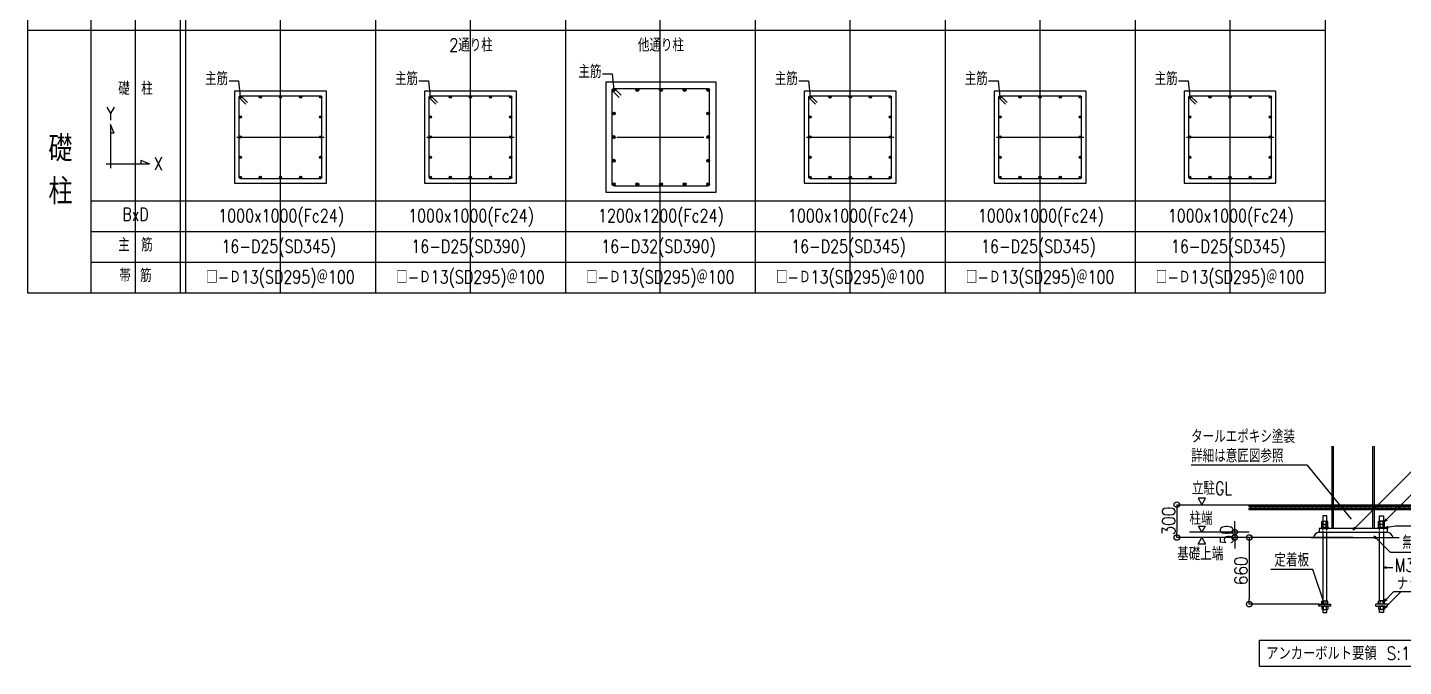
# Model space of a CAD drawing. Extents: x -668440 to 810000, y -1678500 to 210463.
# Drawn here: x -234401 to -129585, y -482022 to -433323 of the extents above; entities that cross this region are included whole.
import ezdxf
from ezdxf.enums import TextEntityAlignment as Align

# ---------------------------------------------------------------- set-up
doc = ezdxf.new("R2010")
doc.units = 0
doc.header["$MEASUREMENT"] = 0
doc.linetypes.add('CENTER', pattern=[2, 1.25, -0.25, 0.25, -0.25])
doc.linetypes.add('HIDDEN', pattern=[8, 1, -2, 2, -2, 1])
doc.layers.get('0').update_dxf_attribs({"color": 3, "linetype": 'CONTINUOUS'})
doc.layers.get('Defpoints').update_dxf_attribs({"color": 251, "linetype": 'CONTINUOUS'})
for name, color, linetype in [('2024年12月12日修正', 4, 'CONTINUOUS'), ('2024年12月16日修正', 4, 'CONTINUOUS'), ('RC床', 7, 'CONTINUOUS'), ('RC柱', 7, 'CONTINUOUS'), ('RC鉄筋', 4, 'CONTINUOUS'), ('RC鉄筋文字', 4, 'CONTINUOUS'), ('Sプレート', 1, 'CONTINUOUS'), ('Sボルト', 2, 'CONTINUOUS'), ('S柱', 4, 'CONTINUOUS'), ('寸法', 3, 'CONTINUOUS'), ('注記', 3, 'CONTINUOUS')]:
    doc.layers.add(name, color=color, linetype=linetype)
doc.styles.add('DRACAD', font='txt', dxfattribs={"width": 0.85, "bigfont": 'extfont2'})
doc.dimstyles.new('DIMSTYLE003', dxfattribs={"dimtxt": 70, "dimasz": 50, "dimexe": 0.18, "dimexo": 0.0625, "dimgap": 2, "dimtad": 1, "dimdec": 0, "dimzin": 0, "dimdsep": 46, "dimtxsty": 'DRACAD', "dimblk": 'ORIGIN', "dimcen": 0.09, "dimadec": 0, "dimazin": 0, "dimtfac": 1, "dimtdec": 4, "dimtix": 1, "dimtmove": 0, "dimatfit": 3, "dimldrblk": 'ORIGIN', "dimfxl": 1, "dimtolj": 1, "dimtzin": 0, "dimarcsym": 0})

# ---------------------------------------------------------------- blocks, each defined once
blk = doc.blocks.new('柱リスト')
at = {"layer": '2024年12月12日修正'}
for p, q in [((222801.33271, -298154.04394), (222906.28478, -298154.04394)), ((222906.28478, -298154.04394), (222924.17635, -298328.23111, 4858.4634)), ((222911.67635, -299203.23111, 4858.4634), (222911.67635, -298328.23111, 4858.4634)), ((222914.63041, -298318.68517, 4858.4634), (222933.72229, -298337.77706, 4858.4634)), ((222914.63041, -298337.77706, 4858.4634), (222933.72229, -298318.68517, 4858.4634)), ((222924.17635, -298315.73111, 4858.4634), (223799.17635, -298315.73111, 4858.4634)), ((223133.38041, -298318.68517, 4858.4634), (223152.47229, -298337.77706, 4858.4634)), ((223133.38041, -298337.77706, 4858.4634), (223152.47229, -298318.68517, 4858.4634)), ((223352.13041, -298318.68517, 4858.4634), (223371.22229, -298337.77706, 4858.4634)), ((223352.13041, -298337.77706, 4858.4634), (223371.22229, -298318.68517, 4858.4634)), ((223570.88041, -298318.68517, 4858.4634), (223589.97229, -298337.77706, 4858.4634)), ((223570.88041, -298337.77706, 4858.4634), (223589.97229, -298318.68517, 4858.4634)), ((223789.63041, -298318.68517, 4858.4634), (223808.72229, -298337.77706, 4858.4634)), ((223789.63041, -298337.77706, 4858.4634), (223808.72229, -298318.68517, 4858.4634)), ((223811.67635, -299203.23111, 4858.4634), (223811.67635, -298328.23111, 4858.4634)), ((222914.63041, -298556.52706, 4858.4634), (222933.72229, -298537.43517, 4858.4634)), ((222933.72229, -298556.52706, 4858.4634), (222914.63041, -298537.43517, 4858.4634)), ((223789.63041, -298556.52706, 4858.4634), (223808.72229, -298537.43517, 4858.4634)), ((223808.72229, -298556.52706, 4858.4634), (223789.63041, -298537.43517, 4858.4634)), ((222914.63041, -298775.27706, 4858.4634), (222933.72229, -298756.18517, 4858.4634)), ((222933.72229, -298775.27706, 4858.4634), (222914.63041, -298756.18517, 4858.4634)), ((223789.63041, -298775.27706, 4858.4634), (223808.72229, -298756.18517, 4858.4634)), ((223808.72229, -298775.27706, 4858.4634), (223789.63041, -298756.18517, 4858.4634)), ((222914.63041, -298994.02706, 4858.4634), (222933.72229, -298974.93517, 4858.4634)), ((222933.72229, -298994.02706, 4858.4634), (222914.63041, -298974.93517, 4858.4634)), ((223789.63041, -298994.02706, 4858.4634), (223808.72229, -298974.93517, 4858.4634)), ((223808.72229, -298994.02706, 4858.4634), (223789.63041, -298974.93517, 4858.4634)), ((222914.63041, -299193.68517, 4858.4634), (222933.72229, -299212.77706, 4858.4634)), ((222914.63041, -299212.77706, 4858.4634), (222933.72229, -299193.68517, 4858.4634)), ((222924.17635, -299215.73111, 4858.4634), (223799.17635, -299215.73111, 4858.4634)), ((223133.38041, -299193.68517, 4858.4634), (223152.47229, -299212.77706, 4858.4634)), ((223133.38041, -299212.77706, 4858.4634), (223152.47229, -299193.68517, 4858.4634)), ((223352.13041, -299193.68517, 4858.4634), (223371.22229, -299212.77706, 4858.4634)), ((223352.13041, -299212.77706, 4858.4634), (223371.22229, -299193.68517, 4858.4634)), ((223570.88041, -299193.68517, 4858.4634), (223589.97229, -299212.77706, 4858.4634)), ((223570.88041, -299212.77706, 4858.4634), (223589.97229, -299193.68517, 4858.4634)), ((223789.63041, -299193.68517, 4858.4634), (223808.72229, -299212.77706, 4858.4634)), ((223789.63041, -299212.77706, 4858.4634), (223808.72229, -299193.68517, 4858.4634))]:
    blk.add_line(p, q, dxfattribs=at)
at = {"layer": '2024年12月12日修正', "linetype": 'Continuous'}
for p, q in [((222915.33751, -298337.06995, 4858.4634), (222985.19966, -298406.9321, 4858.4634)), ((222933.01518, -298319.39228, 4858.4634), (223002.87733, -298389.25443, 4858.4634))]:
    blk.add_line(p, q, dxfattribs=at)
at = {"layer": '2024年12月12日修正', "elevation": 4858.4634}
blk.add_lwpolyline([(223861.67635, -299265.73111), (223861.67635, -298265.73111), (222861.67635, -298265.73111), (222861.67635, -299265.73111)], close=True, dxfattribs=at)
at = {"layer": '2024年12月12日修正'}
for centre in [(222924.17635, -298328.23111, 4858.4634), (223142.92635, -298328.23111, 4858.4634), (223361.67635, -298328.23111, 4858.4634), (223580.42635, -298328.23111, 4858.4634), (223799.17635, -298328.23111, 4858.4634), (222924.17635, -298546.98111, 4858.4634), (223799.17635, -298546.98111, 4858.4634), (222924.17635, -298765.73111, 4858.4634), (223799.17635, -298765.73111, 4858.4634), (222924.17635, -298984.48111, 4858.4634), (223799.17635, -298984.48111, 4858.4634), (222924.17635, -299203.23111, 4858.4634), (223142.92635, -299203.23111, 4858.4634), (223361.67635, -299203.23111, 4858.4634), (223580.42635, -299203.23111, 4858.4634), (223799.17635, -299203.23111, 4858.4634)]:
    blk.add_circle(centre, 12.5, dxfattribs=at)
at = {"layer": '2024年12月16日修正'}
for p, q in [((229001.33263, -298154.04394), (229106.2847, -298154.04394)), ((229106.2847, -298154.04394), (229124.17627, -298328.23111, 4858.4634)), ((229111.67627, -299203.23111, 4858.4634), (229111.67627, -298328.23111, 4858.4634)), ((229114.63033, -298318.68517, 4858.4634), (229133.72221, -298337.77706, 4858.4634)), ((229114.63033, -298337.77706, 4858.4634), (229133.72221, -298318.68517, 4858.4634)), ((229124.17627, -298315.73111, 4858.4634), (229999.17627, -298315.73111, 4858.4634)), ((229333.38033, -298318.68517, 4858.4634), (229352.47221, -298337.77706, 4858.4634)), ((229333.38033, -298337.77706, 4858.4634), (229352.47221, -298318.68517, 4858.4634)), ((229552.13033, -298318.68517, 4858.4634), (229571.22221, -298337.77706, 4858.4634)), ((229552.13033, -298337.77706, 4858.4634), (229571.22221, -298318.68517, 4858.4634)), ((229770.88033, -298318.68517, 4858.4634), (229789.97221, -298337.77706, 4858.4634)), ((229770.88033, -298337.77706, 4858.4634), (229789.97221, -298318.68517, 4858.4634)), ((229989.63033, -298318.68517, 4858.4634), (230008.72221, -298337.77706, 4858.4634)), ((229989.63033, -298337.77706, 4858.4634), (230008.72221, -298318.68517, 4858.4634)), ((230011.67627, -299203.23111, 4858.4634), (230011.67627, -298328.23111, 4858.4634)), ((229114.63033, -298556.52706, 4858.4634), (229133.72221, -298537.43517, 4858.4634)), ((229133.72221, -298556.52706, 4858.4634), (229114.63033, -298537.43517, 4858.4634)), ((229989.63033, -298556.52706, 4858.4634), (230008.72221, -298537.43517, 4858.4634)), ((230008.72221, -298556.52706, 4858.4634), (229989.63033, -298537.43517, 4858.4634)), ((229114.63033, -298775.27706, 4858.4634), (229133.72221, -298756.18517, 4858.4634)), ((229133.72221, -298775.27706, 4858.4634), (229114.63033, -298756.18517, 4858.4634)), ((229989.63033, -298775.27706, 4858.4634), (230008.72221, -298756.18517, 4858.4634)), ((230008.72221, -298775.27706, 4858.4634), (229989.63033, -298756.18517, 4858.4634)), ((229114.63033, -298994.02706, 4858.4634), (229133.72221, -298974.93517, 4858.4634)), ((229133.72221, -298994.02706, 4858.4634), (229114.63033, -298974.93517, 4858.4634)), ((229989.63033, -298994.02706, 4858.4634), (230008.72221, -298974.93517, 4858.4634)), ((230008.72221, -298994.02706, 4858.4634), (229989.63033, -298974.93517, 4858.4634)), ((229114.63033, -299193.68517, 4858.4634), (229133.72221, -299212.77706, 4858.4634)), ((229114.63033, -299212.77706, 4858.4634), (229133.72221, -299193.68517, 4858.4634)), ((229124.17627, -299215.73111, 4858.4634), (229999.17627, -299215.73111, 4858.4634)), ((229333.38033, -299193.68517, 4858.4634), (229352.47221, -299212.77706, 4858.4634)), ((229333.38033, -299212.77706, 4858.4634), (229352.47221, -299193.68517, 4858.4634)), ((229552.13033, -299193.68517, 4858.4634), (229571.22221, -299212.77706, 4858.4634)), ((229552.13033, -299212.77706, 4858.4634), (229571.22221, -299193.68517, 4858.4634)), ((229770.88033, -299193.68517, 4858.4634), (229789.97221, -299212.77706, 4858.4634)), ((229770.88033, -299212.77706, 4858.4634), (229789.97221, -299193.68517, 4858.4634)), ((229989.63033, -299193.68517, 4858.4634), (230008.72221, -299212.77706, 4858.4634)), ((229989.63033, -299212.77706, 4858.4634), (230008.72221, -299193.68517, 4858.4634))]:
    blk.add_line(p, q, dxfattribs=at)
at = {"layer": '2024年12月16日修正', "linetype": 'Continuous'}
for p, q in [((229115.33744, -298337.06995, 4858.4634), (229185.19959, -298406.9321, 4858.4634)), ((229133.01511, -298319.39228, 4858.4634), (229202.87725, -298389.25443, 4858.4634))]:
    blk.add_line(p, q, dxfattribs=at)
at = {"layer": '2024年12月16日修正', "elevation": 4858.4634}
blk.add_lwpolyline([(230061.67627, -299265.73111), (230061.67627, -298265.73111), (229061.67627, -298265.73111), (229061.67627, -299265.73111)], close=True, dxfattribs=at)
at = {"layer": '2024年12月16日修正'}
for centre in [(229124.17627, -298328.23111, 4858.4634), (229342.92627, -298328.23111, 4858.4634), (229561.67627, -298328.23111, 4858.4634), (229780.42627, -298328.23111, 4858.4634), (229999.17627, -298328.23111, 4858.4634), (229124.17627, -298546.98111, 4858.4634), (229999.17627, -298546.98111, 4858.4634), (229124.17627, -298765.73111, 4858.4634), (229999.17627, -298765.73111, 4858.4634), (229124.17627, -298984.48111, 4858.4634), (229999.17627, -298984.48111, 4858.4634), (229124.17627, -299203.23111, 4858.4634), (229342.92627, -299203.23111, 4858.4634), (229561.67627, -299203.23111, 4858.4634), (229780.42627, -299203.23111, 4858.4634), (229999.17627, -299203.23111, 4858.4634)]:
    blk.add_circle(centre, 12.5, dxfattribs=at)
at = {"layer": 'Defpoints'}
for p, q in [((219716.73889, -300460.81076, 4858.4634), (219716.73889, -287314.69899, 4858.4634)), ((221295.00971, -300460.81076, 4858.4634), (221295.00971, -287314.69899, 4858.4634)), ((223361.67635, -300460.81076, 4858.4634), (223361.67635, -287314.69899, 4858.4634)), ((225428.34299, -300460.81076, 4858.4634), (225428.34299, -287314.69899, 4858.4634)), ((227495.00963, -300460.81076, 4858.4634), (227495.00963, -287314.69899, 4858.4634)), ((229561.67627, -300460.81076, 4858.4634), (229561.67627, -287314.69899, 4858.4634)), ((231628.34291, -300460.81076, 4858.4634), (231628.34291, -287314.69899, 4858.4634)), ((220820.00971, -298765.73111, 4858.4634), (221770.00971, -298765.73111, 4858.4634)), ((222886.67635, -298765.73111, 4858.4634), (223836.67635, -298765.73111, 4858.4634)), ((224953.34299, -298765.73111, 4858.4634), (225903.34299, -298765.73111, 4858.4634)), ((227020.00963, -298765.73111, 4858.4634), (227970.00963, -298765.73111, 4858.4634)), ((229086.67627, -298765.73111, 4858.4634), (230036.67627, -298765.73111, 4858.4634)), ((231153.34291, -298765.73111, 4858.4634), (232103.34291, -298765.73111, 4858.4634))]:
    blk.add_line(p, q, dxfattribs=at)
at = {"layer": 'Defpoints', "linetype": 'Continuous'}
blk.add_line((224395.00967, -287314.69899, 4858.4634), (224395.00967, -300460.81076, 4858.4634), dxfattribs=at)
at = {"layer": 'RC柱', "elevation": 4858.4634}
for points in [[(221795.00971, -299265.73111), (221795.00971, -298265.73111), (220795.00971, -298265.73111), (220795.00971, -299265.73111)], [(226034.84323, -299365.73111), (226034.84323, -298165.73111), (224834.84323, -298165.73111), (224834.84323, -299365.73111)], [(227995.00963, -299265.73111), (227995.00963, -298265.73111), (226995.00963, -298265.73111), (226995.00963, -299265.73111)], [(232128.34291, -299265.73111), (232128.34291, -298265.73111), (231128.34291, -298265.73111), (231128.34291, -299265.73111)]]:
    blk.add_lwpolyline(points, close=True, dxfattribs=at)
at = {"layer": 'RC鉄筋'}
for p, q in [((224904.84323, -299279.73111, 4858.4634), (224904.84323, -298251.73111, 4858.4634)), ((224908.82241, -298239.7103, 4858.4634), (224932.86404, -298263.75193, 4858.4634)), ((224908.82241, -298263.75193, 4858.4634), (224932.86404, -298239.7103, 4858.4634)), ((224920.84323, -298235.73111, 4858.4634), (225948.84323, -298235.73111, 4858.4634)), ((225165.82241, -298239.7103, 4858.4634), (225189.86404, -298263.75193, 4858.4634)), ((225165.82241, -298263.75193, 4858.4634), (225189.86404, -298239.7103, 4858.4634)), ((225422.82241, -298239.7103, 4858.4634), (225446.86404, -298263.75193, 4858.4634)), ((225422.82241, -298263.75193, 4858.4634), (225446.86404, -298239.7103, 4858.4634)), ((225679.82241, -298239.7103, 4858.4634), (225703.86404, -298263.75193, 4858.4634)), ((225679.82241, -298263.75193, 4858.4634), (225703.86404, -298239.7103, 4858.4634)), ((225936.82241, -298239.7103, 4858.4634), (225960.86404, -298263.75193, 4858.4634)), ((225936.82241, -298263.75193, 4858.4634), (225960.86404, -298239.7103, 4858.4634)), ((225964.84323, -299279.73111, 4858.4634), (225964.84323, -298251.73111, 4858.4634)), ((220845.00971, -299203.23111, 4858.4634), (220845.00971, -298328.23111, 4858.4634)), ((220847.96376, -298318.68517, 4858.4634), (220867.05565, -298337.77706, 4858.4634)), ((220847.96376, -298337.77706, 4858.4634), (220867.05565, -298318.68517, 4858.4634)), ((220857.50971, -298315.73111, 4858.4634), (221732.50971, -298315.73111, 4858.4634)), ((221066.71376, -298318.68517, 4858.4634), (221085.80565, -298337.77706, 4858.4634)), ((221066.71376, -298337.77706, 4858.4634), (221085.80565, -298318.68517, 4858.4634)), ((221285.46376, -298318.68517, 4858.4634), (221304.55565, -298337.77706, 4858.4634)), ((221285.46376, -298337.77706, 4858.4634), (221304.55565, -298318.68517, 4858.4634)), ((221504.21376, -298318.68517, 4858.4634), (221523.30565, -298337.77706, 4858.4634)), ((221504.21376, -298337.77706, 4858.4634), (221523.30565, -298318.68517, 4858.4634)), ((221722.96376, -298318.68517, 4858.4634), (221742.05565, -298337.77706, 4858.4634)), ((221722.96376, -298337.77706, 4858.4634), (221742.05565, -298318.68517, 4858.4634)), ((221745.00971, -299203.23111, 4858.4634), (221745.00971, -298328.23111, 4858.4634)), ((227045.00963, -299203.23111, 4858.4634), (227045.00963, -298328.23111, 4858.4634)), ((227047.96369, -298318.68517, 4858.4634), (227067.05557, -298337.77706, 4858.4634)), ((227047.96369, -298337.77706, 4858.4634), (227067.05557, -298318.68517, 4858.4634)), ((227057.50963, -298315.73111, 4858.4634), (227932.50963, -298315.73111, 4858.4634)), ((227266.71369, -298318.68517, 4858.4634), (227285.80557, -298337.77706, 4858.4634)), ((227266.71369, -298337.77706, 4858.4634), (227285.80557, -298318.68517, 4858.4634)), ((227485.46369, -298318.68517, 4858.4634), (227504.55557, -298337.77706, 4858.4634)), ((227485.46369, -298337.77706, 4858.4634), (227504.55557, -298318.68517, 4858.4634)), ((227704.21369, -298318.68517, 4858.4634), (227723.30557, -298337.77706, 4858.4634)), ((227704.21369, -298337.77706, 4858.4634), (227723.30557, -298318.68517, 4858.4634)), ((227922.96369, -298318.68517, 4858.4634), (227942.05557, -298337.77706, 4858.4634)), ((227922.96369, -298337.77706, 4858.4634), (227942.05557, -298318.68517, 4858.4634)), ((227945.00963, -299203.23111, 4858.4634), (227945.00963, -298328.23111, 4858.4634)), ((231178.34291, -299203.23111, 4858.4634), (231178.34291, -298328.23111, 4858.4634)), ((231181.29697, -298318.68517, 4858.4634), (231200.38885, -298337.77706, 4858.4634)), ((231181.29697, -298337.77706, 4858.4634), (231200.38885, -298318.68517, 4858.4634)), ((231190.84291, -298315.73111, 4858.4634), (232065.84291, -298315.73111, 4858.4634)), ((231400.04697, -298318.68517, 4858.4634), (231419.13885, -298337.77706, 4858.4634)), ((231400.04697, -298337.77706, 4858.4634), (231419.13885, -298318.68517, 4858.4634)), ((231618.79697, -298318.68517, 4858.4634), (231637.88885, -298337.77706, 4858.4634)), ((231618.79697, -298337.77706, 4858.4634), (231637.88885, -298318.68517, 4858.4634)), ((231837.54697, -298318.68517, 4858.4634), (231856.63885, -298337.77706, 4858.4634)), ((231837.54697, -298337.77706, 4858.4634), (231856.63885, -298318.68517, 4858.4634)), ((232056.29697, -298318.68517, 4858.4634), (232075.38885, -298337.77706, 4858.4634)), ((232056.29697, -298337.77706, 4858.4634), (232075.38885, -298318.68517, 4858.4634)), ((232078.34291, -299203.23111, 4858.4634), (232078.34291, -298328.23111, 4858.4634)), ((220847.96376, -298556.52706, 4858.4634), (220867.05565, -298537.43517, 4858.4634)), ((220867.05565, -298556.52706, 4858.4634), (220847.96376, -298537.43517, 4858.4634)), ((221722.96376, -298556.52706, 4858.4634), (221742.05565, -298537.43517, 4858.4634)), ((221742.05565, -298556.52706, 4858.4634), (221722.96376, -298537.43517, 4858.4634)), ((224932.86404, -298496.7103, 4858.4634), (224908.82241, -298520.75193, 4858.4634)), ((224908.82241, -298496.7103, 4858.4634), (224932.86404, -298520.75193, 4858.4634)), ((225960.86404, -298496.7103, 4858.4634), (225936.82241, -298520.75193, 4858.4634)), ((225936.82241, -298496.7103, 4858.4634), (225960.86404, -298520.75193, 4858.4634)), ((227047.96369, -298556.52706, 4858.4634), (227067.05557, -298537.43517, 4858.4634)), ((227067.05557, -298556.52706, 4858.4634), (227047.96369, -298537.43517, 4858.4634)), ((227922.96369, -298556.52706, 4858.4634), (227942.05557, -298537.43517, 4858.4634)), ((227942.05557, -298556.52706, 4858.4634), (227922.96369, -298537.43517, 4858.4634)), ((231181.29697, -298556.52706, 4858.4634), (231200.38885, -298537.43517, 4858.4634)), ((231200.38885, -298556.52706, 4858.4634), (231181.29697, -298537.43517, 4858.4634)), ((232056.29697, -298556.52706, 4858.4634), (232075.38885, -298537.43517, 4858.4634)), ((232075.38885, -298556.52706, 4858.4634), (232056.29697, -298537.43517, 4858.4634)), ((220847.96376, -298775.27706, 4858.4634), (220867.05565, -298756.18517, 4858.4634)), ((220867.05565, -298775.27706, 4858.4634), (220847.96376, -298756.18517, 4858.4634)), ((221722.96376, -298775.27706, 4858.4634), (221742.05565, -298756.18517, 4858.4634)), ((221742.05565, -298775.27706, 4858.4634), (221722.96376, -298756.18517, 4858.4634)), ((224932.86404, -298753.7103, 4858.4634), (224908.82241, -298777.75193, 4858.4634)), ((224908.82241, -298753.7103, 4858.4634), (224932.86404, -298777.75193, 4858.4634)), ((225960.86404, -298753.7103, 4858.4634), (225936.82241, -298777.75193, 4858.4634)), ((225936.82241, -298753.7103, 4858.4634), (225960.86404, -298777.75193, 4858.4634)), ((227047.96369, -298775.27706, 4858.4634), (227067.05557, -298756.18517, 4858.4634)), ((227067.05557, -298775.27706, 4858.4634), (227047.96369, -298756.18517, 4858.4634)), ((227922.96369, -298775.27706, 4858.4634), (227942.05557, -298756.18517, 4858.4634)), ((227942.05557, -298775.27706, 4858.4634), (227922.96369, -298756.18517, 4858.4634)), ((231181.29697, -298775.27706, 4858.4634), (231200.38885, -298756.18517, 4858.4634)), ((231200.38885, -298775.27706, 4858.4634), (231181.29697, -298756.18517, 4858.4634)), ((232056.29697, -298775.27706, 4858.4634), (232075.38885, -298756.18517, 4858.4634)), ((232075.38885, -298775.27706, 4858.4634), (232056.29697, -298756.18517, 4858.4634)), ((220847.96376, -298994.02706, 4858.4634), (220867.05565, -298974.93517, 4858.4634)), ((220867.05565, -298994.02706, 4858.4634), (220847.96376, -298974.93517, 4858.4634)), ((221722.96376, -298994.02706, 4858.4634), (221742.05565, -298974.93517, 4858.4634)), ((221742.05565, -298994.02706, 4858.4634), (221722.96376, -298974.93517, 4858.4634)), ((224932.86404, -299010.7103, 4858.4634), (224908.82241, -299034.75193, 4858.4634)), ((224908.82241, -299010.7103, 4858.4634), (224932.86404, -299034.75193, 4858.4634)), ((225960.86404, -299010.7103, 4858.4634), (225936.82241, -299034.75193, 4858.4634)), ((225936.82241, -299010.7103, 4858.4634), (225960.86404, -299034.75193, 4858.4634)), ((227047.96369, -298994.02706, 4858.4634), (227067.05557, -298974.93517, 4858.4634)), ((227067.05557, -298994.02706, 4858.4634), (227047.96369, -298974.93517, 4858.4634)), ((227922.96369, -298994.02706, 4858.4634), (227942.05557, -298974.93517, 4858.4634)), ((227942.05557, -298994.02706, 4858.4634), (227922.96369, -298974.93517, 4858.4634)), ((231181.29697, -298994.02706, 4858.4634), (231200.38885, -298974.93517, 4858.4634)), ((231200.38885, -298994.02706, 4858.4634), (231181.29697, -298974.93517, 4858.4634)), ((232056.29697, -298994.02706, 4858.4634), (232075.38885, -298974.93517, 4858.4634)), ((232075.38885, -298994.02706, 4858.4634), (232056.29697, -298974.93517, 4858.4634)), ((220847.96376, -299193.68517, 4858.4634), (220867.05565, -299212.77706, 4858.4634)), ((220847.96376, -299212.77706, 4858.4634), (220867.05565, -299193.68517, 4858.4634)), ((220857.50971, -299215.73111, 4858.4634), (221732.50971, -299215.73111, 4858.4634)), ((221066.71376, -299193.68517, 4858.4634), (221085.80565, -299212.77706, 4858.4634)), ((221066.71376, -299212.77706, 4858.4634), (221085.80565, -299193.68517, 4858.4634)), ((221285.46376, -299193.68517, 4858.4634), (221304.55565, -299212.77706, 4858.4634)), ((221285.46376, -299212.77706, 4858.4634), (221304.55565, -299193.68517, 4858.4634)), ((221504.21376, -299193.68517, 4858.4634), (221523.30565, -299212.77706, 4858.4634)), ((221504.21376, -299212.77706, 4858.4634), (221523.30565, -299193.68517, 4858.4634)), ((221722.96376, -299193.68517, 4858.4634), (221742.05565, -299212.77706, 4858.4634)), ((221722.96376, -299212.77706, 4858.4634), (221742.05565, -299193.68517, 4858.4634)), ((224908.82241, -299267.7103, 4858.4634), (224932.86404, -299291.75193, 4858.4634)), ((224908.82241, -299291.75193, 4858.4634), (224932.86404, -299267.7103, 4858.4634)), ((224920.84323, -299295.73111, 4858.4634), (225948.84323, -299295.73111, 4858.4634)), ((225165.82241, -299267.7103, 4858.4634), (225189.86404, -299291.75193, 4858.4634)), ((225165.82241, -299291.75193, 4858.4634), (225189.86404, -299267.7103, 4858.4634)), ((225422.82241, -299267.7103, 4858.4634), (225446.86404, -299291.75193, 4858.4634)), ((225422.82241, -299291.75193, 4858.4634), (225446.86404, -299267.7103, 4858.4634)), ((225679.82241, -299267.7103, 4858.4634), (225703.86404, -299291.75193, 4858.4634)), ((225679.82241, -299291.75193, 4858.4634), (225703.86404, -299267.7103, 4858.4634)), ((225936.82241, -299267.7103, 4858.4634), (225960.86404, -299291.75193, 4858.4634)), ((225936.82241, -299291.75193, 4858.4634), (225960.86404, -299267.7103, 4858.4634)), ((227047.96369, -299193.68517, 4858.4634), (227067.05557, -299212.77706, 4858.4634)), ((227047.96369, -299212.77706, 4858.4634), (227067.05557, -299193.68517, 4858.4634)), ((227057.50963, -299215.73111, 4858.4634), (227932.50963, -299215.73111, 4858.4634)), ((227266.71369, -299193.68517, 4858.4634), (227285.80557, -299212.77706, 4858.4634)), ((227266.71369, -299212.77706, 4858.4634), (227285.80557, -299193.68517, 4858.4634)), ((227485.46369, -299193.68517, 4858.4634), (227504.55557, -299212.77706, 4858.4634)), ((227485.46369, -299212.77706, 4858.4634), (227504.55557, -299193.68517, 4858.4634)), ((227704.21369, -299193.68517, 4858.4634), (227723.30557, -299212.77706, 4858.4634)), ((227704.21369, -299212.77706, 4858.4634), (227723.30557, -299193.68517, 4858.4634)), ((227922.96369, -299193.68517, 4858.4634), (227942.05557, -299212.77706, 4858.4634)), ((227922.96369, -299212.77706, 4858.4634), (227942.05557, -299193.68517, 4858.4634)), ((231181.29697, -299193.68517, 4858.4634), (231200.38885, -299212.77706, 4858.4634)), ((231181.29697, -299212.77706, 4858.4634), (231200.38885, -299193.68517, 4858.4634)), ((231190.84291, -299215.73111, 4858.4634), (232065.84291, -299215.73111, 4858.4634)), ((231400.04697, -299193.68517, 4858.4634), (231419.13885, -299212.77706, 4858.4634)), ((231400.04697, -299212.77706, 4858.4634), (231419.13885, -299193.68517, 4858.4634)), ((231618.79697, -299193.68517, 4858.4634), (231637.88885, -299212.77706, 4858.4634)), ((231618.79697, -299212.77706, 4858.4634), (231637.88885, -299193.68517, 4858.4634)), ((231837.54697, -299193.68517, 4858.4634), (231856.63885, -299212.77706, 4858.4634)), ((231837.54697, -299212.77706, 4858.4634), (231856.63885, -299193.68517, 4858.4634)), ((232056.29697, -299193.68517, 4858.4634), (232075.38885, -299212.77706, 4858.4634)), ((232056.29697, -299212.77706, 4858.4634), (232075.38885, -299193.68517, 4858.4634))]:
    blk.add_line(p, q, dxfattribs=at)
at = {"layer": 'RC鉄筋', "linetype": 'Continuous'}
for p, q in [((224909.52952, -298263.04482, 4858.4634), (224979.39167, -298332.90697, 4858.4634)), ((224932.15694, -298240.41741, 4858.4634), (225002.01909, -298310.27956, 4858.4634)), ((220848.67087, -298337.06995, 4858.4634), (220918.53302, -298406.9321, 4858.4634)), ((220866.34854, -298319.39228, 4858.4634), (220936.21069, -298389.25443, 4858.4634)), ((227048.67079, -298337.06995, 4858.4634), (227118.53294, -298406.9321, 4858.4634)), ((227066.34846, -298319.39228, 4858.4634), (227136.21061, -298389.25443, 4858.4634)), ((231182.00408, -298337.06995, 4858.4634), (231251.86623, -298406.9321, 4858.4634)), ((231199.68175, -298319.39228, 4858.4634), (231269.5439, -298389.25443, 4858.4634))]:
    blk.add_line(p, q, dxfattribs=at)
at = {"layer": 'RC鉄筋'}
for centre, radius in [((224920.84323, -298251.73111, 4858.4634), 16), ((225177.84323, -298251.73111, 4858.4634), 16), ((225434.84323, -298251.73111, 4858.4634), 16), ((225691.84323, -298251.73111, 4858.4634), 16), ((225948.84323, -298251.73111, 4858.4634), 16), ((220857.50971, -298328.23111, 4858.4634), 12.5), ((221076.25971, -298328.23111, 4858.4634), 12.5), ((221295.00971, -298328.23111, 4858.4634), 12.5), ((221513.75971, -298328.23111, 4858.4634), 12.5), ((221732.50971, -298328.23111, 4858.4634), 12.5), ((227057.50963, -298328.23111, 4858.4634), 12.5), ((227276.25963, -298328.23111, 4858.4634), 12.5), ((227495.00963, -298328.23111, 4858.4634), 12.5), ((227713.75963, -298328.23111, 4858.4634), 12.5), ((227932.50963, -298328.23111, 4858.4634), 12.5), ((231190.84291, -298328.23111, 4858.4634), 12.5), ((231409.59291, -298328.23111, 4858.4634), 12.5), ((231628.34291, -298328.23111, 4858.4634), 12.5), ((231847.09291, -298328.23111, 4858.4634), 12.5), ((232065.84291, -298328.23111, 4858.4634), 12.5), ((220857.50971, -298546.98111, 4858.4634), 12.5), ((221732.50971, -298546.98111, 4858.4634), 12.5), ((224920.84323, -298508.73111, 4858.4634), 16), ((225948.84323, -298508.73111, 4858.4634), 16), ((227057.50963, -298546.98111, 4858.4634), 12.5), ((227932.50963, -298546.98111, 4858.4634), 12.5), ((231190.84291, -298546.98111, 4858.4634), 12.5), ((232065.84291, -298546.98111, 4858.4634), 12.5), ((220857.50971, -298765.73111, 4858.4634), 12.5), ((221732.50971, -298765.73111, 4858.4634), 12.5), ((224920.84323, -298765.73111, 4858.4634), 16), ((225948.84323, -298765.73111, 4858.4634), 16), ((227057.50963, -298765.73111, 4858.4634), 12.5), ((227932.50963, -298765.73111, 4858.4634), 12.5), ((231190.84291, -298765.73111, 4858.4634), 12.5), ((232065.84291, -298765.73111, 4858.4634), 12.5), ((220857.50971, -298984.48111, 4858.4634), 12.5), ((221732.50971, -298984.48111, 4858.4634), 12.5), ((224920.84323, -299022.73111, 4858.4634), 16), ((225948.84323, -299022.73111, 4858.4634), 16), ((227057.50963, -298984.48111, 4858.4634), 12.5), ((227932.50963, -298984.48111, 4858.4634), 12.5), ((231190.84291, -298984.48111, 4858.4634), 12.5), ((232065.84291, -298984.48111, 4858.4634), 12.5), ((220857.50971, -299203.23111, 4858.4634), 12.5), ((221076.25971, -299203.23111, 4858.4634), 12.5), ((221295.00971, -299203.23111, 4858.4634), 12.5), ((221513.75971, -299203.23111, 4858.4634), 12.5), ((221732.50971, -299203.23111, 4858.4634), 12.5), ((224920.84323, -299279.73111, 4858.4634), 16), ((225177.84323, -299279.73111, 4858.4634), 16), ((225434.84323, -299279.73111, 4858.4634), 16), ((225691.84323, -299279.73111, 4858.4634), 16), ((225948.84323, -299279.73111, 4858.4634), 16), ((227057.50963, -299203.23111, 4858.4634), 12.5), ((227276.25963, -299203.23111, 4858.4634), 12.5), ((227495.00963, -299203.23111, 4858.4634), 12.5), ((227713.75963, -299203.23111, 4858.4634), 12.5), ((227932.50963, -299203.23111, 4858.4634), 12.5), ((231190.84291, -299203.23111, 4858.4634), 12.5), ((231409.59291, -299203.23111, 4858.4634), 12.5), ((231628.34291, -299203.23111, 4858.4634), 12.5), ((231847.09291, -299203.23111, 4858.4634), 12.5), ((232065.84291, -299203.23111, 4858.4634), 12.5)]:
    blk.add_circle(centre, radius, dxfattribs=at)
at = {"layer": 'RC鉄筋文字'}
for p, q in [((224797.99959, -298077.54394), (224902.95166, -298077.54394)), ((224902.95166, -298077.54394), (224920.84323, -298251.73111, 4858.4634)), ((220734.66607, -298154.04394), (220839.61814, -298154.04394)), ((220839.61814, -298154.04394), (220857.50971, -298328.23111, 4858.4634)), ((226934.66599, -298154.04394), (227039.61806, -298154.04394)), ((227039.61806, -298154.04394), (227057.50963, -298328.23111, 4858.4634)), ((231067.99927, -298154.04394), (231172.95134, -298154.04394)), ((231172.95134, -298154.04394), (231190.84291, -298328.23111, 4858.4634))]:
    blk.add_line(p, q, dxfattribs=at)
at = {"layer": '注記', "linetype": 'Continuous'}
for p, q in [((218541.92641, -287314.69899, 4858.4634), (218541.92641, -300460.81076, 4858.4634)), ((219231.8014, -287314.69899, 4858.4634), (219231.8014, -300460.81076, 4858.4634)), ((220201.67639, -287314.69899, 4858.4634), (220201.67639, -300460.81076, 4858.4634)), ((220261.67639, -287314.69899, 4858.4634), (220261.67639, -300460.81076, 4858.4634)), ((222328.34303, -287314.69899, 4858.4634), (222328.34303, -300460.81076, 4858.4634)), ((222328.34303, -287314.69899, 4858.4634), (222328.34303, -300460.81076, 4858.4634)), ((226461.67631, -287314.69899, 4858.4634), (226461.67631, -300460.81076, 4858.4634)), ((226461.67631, -287314.69899, 4858.4634), (226461.67631, -300460.81076, 4858.4634)), ((228528.34295, -287314.69899, 4858.4634), (228528.34295, -300460.81076, 4858.4634)), ((230595.00959, -287314.69899, 4858.4634), (230595.00959, -300460.81076, 4858.4634)), ((232661.67623, -287314.69899, 4858.4634), (232661.67623, -300460.81076, 4858.4634)), ((232661.67623, -287314.69899, 4858.4634), (232661.67623, -300460.81076, 4858.4634)), ((218541.92641, -297602.40787, 4858.4634), (232661.67623, -297602.40787, 4858.4634)), ((219444.89131, -298629.92872, 4858.4634), (219444.89131, -299102.15095, 4858.4634)), ((219484.01148, -298724.37317, 4858.4634), (219444.89131, -298629.92872, 4858.4634)), ((219484.01148, -298724.37317, 4858.4634), (219444.89131, -298724.37317, 4858.4634)), ((219775.44686, -299015.80855, 4858.4634), (219869.89131, -299054.92872, 4858.4634)), ((219775.44686, -299015.80855, 4858.4634), (219775.44686, -299054.92872, 4858.4634)), ((219397.66909, -299054.92872, 4858.4634), (219869.89131, -299054.92872, 4858.4634)), ((219231.8014, -299460.81076, 4858.4634), (232661.67623, -299460.81076, 4858.4634)), ((219231.8014, -299794.14409, 4858.4634), (232661.67623, -299794.14409, 4858.4634)), ((219231.8014, -300127.47742, 4858.4634), (232661.67623, -300127.47742, 4858.4634)), ((218541.92641, -300460.81076, 4858.4634), (232661.67623, -300460.81076, 4858.4634))]:
    blk.add_line(p, q, dxfattribs=at)
at = {"layer": '2024年12月12日修正', "linetype": 'Continuous', "style": 'DRACAD', "width": 0.8}
for s, p in [('2通り柱', (223368.17659, -297834.57454, 4858.4634)), ('主筋', (222666.07303, -298200.2875)), ('1000x1000(Fc24)', (223368.17659, -299692.97742, 4858.4634)), ('16-D25(SD390)', (223341.99433, -300026.31075, 4858.4634)), ('□-Ｄ13(SD295)＠100', (223361.67635, -300359.64409, 4858.4634))]:
    blk.add_text(s, height=142, dxfattribs=at).set_placement(p, align=Align.CENTER)
at = {"layer": '2024年12月16日修正', "linetype": 'Continuous', "style": 'DRACAD', "width": 0.8}
for s, p in [('主筋', (228866.07295, -298200.2875)), ('1000x1000(Fc24)', (229568.17651, -299692.97742, 4858.4634)), ('16-D25(SD345)', (229541.99425, -300026.31075, 4858.4634)), ('□-Ｄ13(SD295)＠100', (229561.67627, -300359.64409, 4858.4634))]:
    blk.add_text(s, height=142, dxfattribs=at).set_placement(p, align=Align.CENTER)
at = {"layer": 'RC鉄筋文字', "linetype": 'Continuous', "style": 'DRACAD', "width": 0.8}
for p in [(224662.73991, -298123.7875), (220599.40638, -298200.2875), (226799.40631, -298200.2875), (230932.73959, -298200.2875)]:
    blk.add_text('主筋', height=142, dxfattribs=at).set_placement(p, align=Align.CENTER)
at = {"layer": '注記', "linetype": 'Continuous', "style": 'DRACAD', "width": 0.8}
for s, p in [('他通り柱', (225434.84323, -297834.57454, 4858.4634)), ('Y', (219444.89131, -298582.7065, 4858.4634)), ('BxD', (219716.73889, -299676.60242, 4858.4634)), ('1000x1000(Fc24)', (221301.50995, -299692.97742, 4858.4634)), ('1200x1200(Fc24)', (225434.84323, -299692.97742, 4858.4634)), ('1000x1000(Fc24)', (227501.50987, -299692.97742, 4858.4634)), ('1000x1000(Fc24)', (231634.84315, -299692.97742, 4858.4634)), ('主\u3000筋', (219716.73889, -300009.93575, 4858.4634)), ('16-D25(SD345)', (221275.32769, -300026.31075, 4858.4634)), ('16-D32(SD390)', (225408.66097, -300026.31075, 4858.4634)), ('16-D25(SD345)', (227475.32761, -300026.31075, 4858.4634)), ('16-D25(SD345)', (231608.66089, -300026.31075, 4858.4634)), ('帯 筋', (219716.73889, -300343.26909, 4858.4634)), ('□-Ｄ13(SD295)＠100', (221295.00971, -300359.64409, 4858.4634)), ('□-Ｄ13(SD295)＠100', (225428.34299, -300359.64409, 4858.4634)), ('□-Ｄ13(SD295)＠100', (227495.00963, -300359.64409, 4858.4634)), ('□-Ｄ13(SD295)＠100', (231628.34291, -300359.64409, 4858.4634))]:
    blk.add_text(s, height=142, dxfattribs=at).set_placement(p, align=Align.CENTER)
blk.add_text('礎\u3000柱', height=142, dxfattribs=at).set_placement((219716.73889, -298235.95293, 4858.4634), align=Align.MIDDLE_CENTER)
blk.add_text('X', height=142, dxfattribs=at).set_placement((219917.11353, -299054.92872, 4858.4634), align=Align.MIDDLE_LEFT)
at = {"layer": '注記', "insert": (218900, -299124.18762), "char_height": 280, "width": 950, "attachment_point": 5, "style": 'DRACAD'}
blk.add_mtext('\\pxqc;礎\\P柱', dxfattribs=at)
blk = doc.blocks.new('_ORIGIN')
at = {"color": 0, "linetype": 'ByBlock', "lineweight": -2}
blk.add_line((0, 0), (-1, 0), dxfattribs=at)
blk.add_circle((0, 0), 0.5, dxfattribs=at)
blk = doc.blocks.new('*D10007')
at = {"layer": 'Defpoints', "color": 0}
for p in [(241458, -311600), (241458, -312210), (241458, -312210)]:
    blk.add_point(p, dxfattribs=at)
at = {"layer": '寸法', "color": 0, "linetype": 'Continuous', "lineweight": -2}
for p, q in [((241458, -311600), (241458, -311600)), ((241458, -311650), (241458, -312160)), ((241458, -312210), (241458, -312210))]:
    blk.add_line(p, q, dxfattribs=at)
at = {"layer": '寸法', "color": 0, "linetype": 'ByBlock', "lineweight": -2, "xscale": 50, "yscale": 50, "zscale": 50}
for p, rotation in [((241458, -311600), 90), ((241458, -312210), 270)]:
    blk.add_blockref('_ORIGIN', p, dxfattribs=dict(at, rotation=rotation))
at = {"layer": '寸法', "insert": (241383, -311905), "char_height": 120, "attachment_point": 5, "rotation": 90, "style": 'DRACAD'}
blk.add_mtext('\\A1;660', dxfattribs=at)
blk = doc.blocks.new('*D10008')
at = {"layer": 'Defpoints', "color": 0}
for p in [(241458, -311550), (241326, -311600), (241458, -311600)]:
    blk.add_point(p, dxfattribs=at)
at = {"layer": '寸法', "color": 0, "linetype": 'Continuous', "lineweight": -2}
for p, q in [((241326, -311500), (241326, -311450)), ((241458, -311550), (241326, -311550)), ((241326, -311550), (241326, -311600)), ((241458, -311600), (241326, -311600)), ((241326, -311650), (241326, -311700))]:
    blk.add_line(p, q, dxfattribs=at)
at = {"layer": '寸法', "color": 0, "linetype": 'ByBlock', "lineweight": -2, "xscale": 50, "yscale": 50, "zscale": 50}
for p, rotation in [((241326, -311550), 269.9999999999333), ((241326, -311600), 89.9999999999333)]:
    blk.add_blockref('_ORIGIN', p, dxfattribs=dict(at, rotation=rotation))
at = {"layer": '寸法', "insert": (241251, -311575), "char_height": 120, "attachment_point": 5, "rotation": 90, "style": 'DRACAD'}
blk.add_mtext('\\A1;50', dxfattribs=at)
blk = doc.blocks.new('*D10009')
at = {"layer": 'Defpoints', "color": 0}
for p in [(240796, -311300), (240796, -311600), (240796, -311600)]:
    blk.add_point(p, dxfattribs=at)
at = {"layer": '寸法', "color": 0, "linetype": 'Continuous', "lineweight": -2}
for p, q in [((240796, -311300), (240796, -311300)), ((240796, -311350), (240796, -311550)), ((240796, -311600), (240796, -311600))]:
    blk.add_line(p, q, dxfattribs=at)
at = {"layer": '寸法', "color": 0, "linetype": 'ByBlock', "lineweight": -2, "xscale": 50, "yscale": 50, "zscale": 50}
for p, rotation in [((240796, -311300), 90), ((240796, -311600), 270)]:
    blk.add_blockref('_ORIGIN', p, dxfattribs=dict(at, rotation=rotation))
at = {"layer": '寸法', "insert": (240721, -311450), "char_height": 120, "attachment_point": 5, "rotation": 90, "style": 'DRACAD'}
blk.add_mtext('\\A1;300', dxfattribs=at)
blk = doc.blocks.new('アンカーボルト要領')
at = {"layer": 'RC床'}
h = blk.add_hatch(dxfattribs=at)
h.set_pattern_fill('AR-BRSTD', color=256, scale=5)
h.set_pattern_definition([(0, (203838.791, -315319.87), (0, 13.335), []), (90, (203838.791, -315319.87), (-20, 13.335), [13.335, -13.335])])
h.paths.add_polyline_path([(243653.8, -311349.9), (243653.8, -311299.9), (241454.4, -311299.9), (241454.4, -311349.9)])
blk.add_line((241985.1, -310936.5), (242388.3, -311433.5))
at = {"layer": 'Sプレート', "linetype": 'Continuous'}
for p, q in [((242408, -311529.9), (242982, -310956)), ((242982, -310956), (243347.7, -310956)), ((242098, -311517.9), (242098, -311549.9)), ((242718, -311517.9), (242098, -311517.9)), ((242098, -311549.9), (242718, -311549.9)), ((242408, -311529.9), (242423, -311503.9)), ((242408, -311529.9), (242434, -311514.9)), ((242718, -311517.9), (242718, -311549.9)), ((242023.8, -311599.9), (242828.9, -311599.9)), ((242597.5, -311584.9), (242623.5, -311599.9)), ((242597.5, -311584.9), (242612.5, -311610.9)), ((242597.5, -311584.9), (242747.5, -311734.9)), ((242747.5, -311734.9), (243697.3, -311734.9))]:
    blk.add_line(p, q, dxfattribs=at)
for centre, start, end in [((242113, -311620.2), 102.03331, 163.59504), ((242703.1, -311620.2), 16.40496, 77.96669)]:
    blk.add_arc(centre, 71.9, start, end, dxfattribs=at)
at = {"layer": 'Sボルト', "linetype": 'Continuous'}
for p, q in [((240926.2, -310936.5), (241985.1, -310936.5)), ((242695.5, -311454.4), (242982, -311168)), ((242982, -311168), (243620.9, -311168)), ((242166, -311401.9), (242130, -311401.9)), ((242130, -311401.9), (242130, -311452.2)), ((242166, -311452.2), (242166, -311401.9)), ((242650, -311401.9), (242686, -311401.9)), ((242650, -311452.2), (242650, -311401.9)), ((242686, -311401.9), (242686, -311452.2)), ((242695.5, -311454.4), (242710.5, -311428.4)), ((242181, -311509.9), (242115, -311509.9)), ((242115, -311509.9), (242115, -311517.9)), ((242115, -311517.9), (242181, -311517.9)), ((242120.5, -311480.9), (242120.5, -311454.4)), ((242120.5, -311480.9), (242175.5, -311480.9)), ((242120.5, -311509.9), (242120.5, -311483.4)), ((242120.5, -311509.9), (242175.5, -311509.9)), ((242127.4, -311451.9), (242168.7, -311451.9)), ((242127.4, -311480.9), (242168.7, -311480.9)), ((242130, -311549.9), (242130, -312180.9)), ((242134.3, -311480.9), (242134.3, -311454.4)), ((242134.3, -311509.9), (242134.3, -311483.4)), ((242161.8, -311480.9), (242161.8, -311454.4)), ((242161.8, -311509.9), (242161.8, -311483.4)), ((242166, -312180.9), (242166, -311549.9)), ((242175.5, -311480.9), (242175.5, -311454.4)), ((242175.5, -311509.9), (242175.5, -311483.4)), ((242181, -311517.9), (242181, -311509.9)), ((242635, -311509.9), (242701, -311509.9)), ((242635, -311517.9), (242635, -311509.9)), ((242701, -311517.9), (242635, -311517.9)), ((242640.5, -311480.9), (242640.5, -311454.4)), ((242695.5, -311480.9), (242640.5, -311480.9)), ((242640.5, -311509.9), (242640.5, -311483.4)), ((242695.5, -311509.9), (242640.5, -311509.9)), ((242688.7, -311451.9), (242647.4, -311451.9)), ((242688.7, -311480.9), (242647.4, -311480.9)), ((242650, -312180.9), (242650, -311549.9)), ((242654.3, -311480.9), (242654.3, -311454.4)), ((242654.3, -311509.9), (242654.3, -311483.4)), ((242681.8, -311480.9), (242681.8, -311454.4)), ((242681.8, -311509.9), (242681.8, -311483.4)), ((242686, -311549.9), (242686, -312180.9)), ((242695.5, -311454.4), (242721.5, -311439.4)), ((242695.5, -311480.9), (242695.5, -311454.4)), ((242695.5, -311509.9), (242695.5, -311483.4)), ((242701, -311509.9), (242795.3, -311493.8)), ((242701, -311509.9), (242728.3, -311497.3)), ((242701, -311509.9), (242701, -311517.9)), ((242701, -311509.9), (242730.9, -311512.6)), ((242795.3, -311493.8), (243314.3, -311493.8)), ((242037.8, -311892.3), (241656.8, -311892.3)), ((242148, -312219.9), (242037.8, -311892.3)), ((242684.8, -311873.7), (242713.8, -311865.9)), ((242684.8, -311873.7), (242713.8, -311881.4)), ((242684.8, -311873.7), (242770.8, -311873.7)), ((242120.5, -312209.9), (242120.5, -312183.4)), ((242127.4, -312180.9), (242168.7, -312180.9)), ((242134.3, -312209.9), (242134.3, -312183.4)), ((242161.8, -312209.9), (242161.8, -312183.4)), ((242175.5, -312209.9), (242175.5, -312183.4)), ((242640.5, -312209.9), (242640.5, -312183.4)), ((242688.7, -312180.9), (242647.4, -312180.9)), ((242654.3, -312209.9), (242654.3, -312183.4)), ((242681.8, -312209.9), (242681.8, -312183.4)), ((242691.6, -312185.3), (242781.1, -312095.4)), ((242691.6, -312249.8), (242846, -312095.4)), ((242691.6, -312185.3), (242706.6, -312159.3)), ((242691.6, -312185.3), (242717.6, -312170.3)), ((242695.5, -312209.9), (242695.5, -312183.4)), ((242781.1, -312095.4), (243166.6, -312095.4)), ((242093, -312228.9), (242093, -312209.9)), ((242093, -312209.9), (242203, -312209.9)), ((242203, -312228.9), (242093, -312228.9)), ((242203, -312228.9), (242093, -312228.9)), ((242120.5, -312209.9), (242175.5, -312209.9)), ((242120.5, -312228.9), (242175.5, -312228.9)), ((242120.5, -312228.9), (242120.5, -312255.4)), ((242127.4, -312257.9), (242168.7, -312257.9)), ((242130, -312257.9), (242130, -312286.8)), ((242130, -312286.8), (242166, -312286.8)), ((242134.3, -312228.9), (242134.3, -312255.4)), ((242161.8, -312228.9), (242161.8, -312255.4)), ((242166, -312286.8), (242166, -312257.9)), ((242175.5, -312228.9), (242175.5, -312255.4)), ((242203, -312228.9), (242203, -312209.9)), ((242720.4, -312209.9), (242615.7, -312209.9)), ((242615.7, -312228.9), (242615.7, -312209.9)), ((242615.7, -312228.9), (242720.4, -312228.9)), ((242615.7, -312228.9), (242720.4, -312228.9)), ((242695.5, -312209.9), (242640.5, -312209.9)), ((242640.5, -312228.9), (242640.5, -312255.4)), ((242695.5, -312228.9), (242640.5, -312228.9)), ((242640.5, -312228.9), (242640.5, -312255.4)), ((242688.7, -312257.9), (242647.4, -312257.9)), ((242650, -312286.8), (242650, -312257.9)), ((242686, -312286.8), (242650, -312286.8)), ((242654.3, -312228.9), (242654.3, -312255.4)), ((242681.8, -312228.9), (242681.8, -312255.4)), ((242686, -312257.9), (242686, -312286.8)), ((242691.6, -312249.8), (242706.6, -312223.8)), ((242691.6, -312249.8), (242717.6, -312234.8)), ((242695.5, -312228.9), (242695.5, -312255.4)), ((242720.4, -312228.9), (242720.4, -312209.9))]:
    blk.add_line(p, q, dxfattribs=at)
at = {"layer": 'Sボルト', "linetype": 'HIDDEN'}
for p, q in [((242130, -311451.9), (242130, -311549.9)), ((242166, -311549.9), (242166, -311451.9)), ((242650, -311549.9), (242650, -311451.9)), ((242686, -311451.9), (242686, -311549.9))]:
    blk.add_line(p, q, dxfattribs=at)
at = {"layer": 'Sボルト', "linetype": 'Continuous'}
for centre, radius, start, end in [((242127.4, -311462.6), 10.7, 50.03379, 129.96621), ((242127.4, -311491.6), 10.7, 50.03379, 129.96621), ((242148, -311490.9), 39.1, 69.39031, 110.60969), ((242148, -311519.9), 39.1, 69.39031, 110.60969), ((242168.7, -311462.6), 10.7, 50.03379, 129.96621), ((242168.7, -311491.6), 10.7, 50.03379, 129.96621), ((242647.4, -311462.6), 10.7, 50.03379, 129.96621), ((242647.4, -311491.6), 10.7, 50.03379, 129.96621), ((242668, -311490.9), 39.1, 69.39031, 110.60969), ((242668, -311519.9), 39.1, 69.39031, 110.60969), ((242688.7, -311462.6), 10.7, 50.03379, 129.96621), ((242688.7, -311491.6), 10.7, 50.03379, 129.96621), ((242127.4, -312191.6), 10.7, 50.03379, 129.96621), ((242148, -312219.9), 39.1, 69.39031, 110.60969), ((242168.7, -312191.6), 10.7, 50.03379, 129.96621), ((242647.4, -312191.6), 10.7, 50.03379, 129.96621), ((242668, -312219.9), 39.1, 69.39031, 110.60969), ((242688.7, -312191.6), 10.7, 50.03379, 129.96621), ((242127.4, -312247.2), 10.7, 230.03379, 309.96621), ((242148, -312218.8), 39.1, 249.39031, 290.60969), ((242168.7, -312247.2), 10.7, 230.03379, 309.96621), ((242647.4, -312247.2), 10.7, 230.03379, 309.96621), ((242647.4, -312247.2), 10.7, 230.03379, 309.96621), ((242668, -312218.8), 39.1, 249.39031, 290.60969), ((242688.7, -312247.2), 10.7, 230.03379, 309.96621)]:
    blk.add_arc(centre, radius, start, end, dxfattribs=at)
at = {"layer": 'S柱', "linetype": 'Continuous'}
for p, q in [((242213, -310763.7), (242213, -311517.9)), ((242229, -311517.9), (242229, -310763.7)), ((242587, -311517.9), (242587, -310763.7)), ((242603, -311517.9), (242603, -310763.7))]:
    blk.add_line(p, q, dxfattribs=at)
at = {"layer": '寸法', "linetype": 'CENTER', "ltscale": 1800}
blk.add_line((240795.6, -311299.9, -4858.5), (243653.8, -311299.9, -4858.5), dxfattribs=at)
at = {"layer": '寸法', "linetype": 'Continuous'}
for p, q in [((241059.3, -311239.5, -4858.5), (240989.6, -311239.5, -4858.5)), ((240989.6, -311239.5, -4858.5), (241024.4, -311299.9, -4858.5)), ((241024.4, -311299.9, -4858.5), (241059.3, -311239.5, -4858.5)), ((241024.4, -311549.9), (240993, -311495.4)), ((240993, -311495.4), (241055.8, -311495.4)), ((241055.8, -311495.4), (241024.4, -311549.9)), ((242408, -311599.9), (240795.8, -311599.9)), ((240989.6, -311660.2), (241024.4, -311599.9)), ((241059.3, -311660.2), (240989.6, -311660.2)), ((241024.4, -311599.9), (241059.3, -311660.2))]:
    blk.add_line(p, q, dxfattribs=at)
at = {"layer": '寸法'}
for p, q in [((241325.6, -311549.9), (240911, -311549.9)), ((242093, -312209.9), (241457.8, -312209.9))]:
    blk.add_line(p, q, dxfattribs=at)
at = {"layer": 'Sプレート', "style": 'DRACAD', "width": 0.8}
for s, p in [('B.PL', (243022, -310942)), ('無収縮モルタル', (242857.5, -311704.9))]:
    blk.add_text(s, height=120, rotation=360, dxfattribs=at).set_placement(p)
at = {"layer": 'Sボルト', "style": 'DRACAD', "width": 0.8}
for s, p in [('タールエポキシ塗装', (240926.2, -310736.1)), ('詳細は意匠図参照', (240926.2, -310913.3)), ('平座金', (242945.3, -311479.8))]:
    blk.add_text(s, height=120, dxfattribs=at).set_placement(p)
for s, p in [('ダブルナット', (242982, -311144.7)), ('定着板', (241688.3, -311866.3)), ('M33', (242786.8, -311913.7)), ('(ABR490)', (243094.3, -311913.3)), ('ナット', (242807.1, -312081.4))]:
    blk.add_text(s, height=120, rotation=360, dxfattribs=at).set_placement(p)
at = {"layer": '寸法', "style": 'DRACAD', "width": 0.8}
for s, p in [('立駐GL', (240933.6, -311209.9, -4858.5)), ('柱端', (240911.1, -311485.5)), ('基礎上端', (240798.6, -311809.6))]:
    blk.add_text(s, height=120, rotation=360, dxfattribs=at).set_placement(p)
at = {"layer": '注記', "insert": (242408, -312599.9), "char_height": 120, "attachment_point": 2, "rotation": 360, "style": 'DRACAD', "bg_fill": 16, "box_fill_scale": 1.5, "bg_fill_color": 257, "bg_fill_transparency": 0}
blk.add_mtext('アンカーボルト要領 S:1/60', dxfattribs=at)
at = {"layer": '寸法', "linetype": 'Continuous'}
for p1, p2, text, picture, middle in [((240795.6, -311299.9, 4858.5), (240795.6, -311599.9, 4858.5), '300', '*D10009', (240720.6, -311449.9, 4858.5)), ((241457.8, -311599.9, 4858.5), (241457.8, -312209.9, 4858.5), '660', '*D10007', (241382.8, -311904.9, 4858.5))]:
    dim = blk.add_aligned_dim(p1=p1, p2=p2, distance=0, text=text, dimstyle='DIMSTYLE003', override={"dimtxt": 120, "dimexe": 0, "dimexo": 0, "dimgap": 15, "dimtad": 1, "dimtih": 0, "dimtoh": 0, "dimlfac": 1, "dimlunit": 6, "dimtxsty": 'DRACAD', "dimblk": 'ORIGIN', "dimclrt": 256, "dimadec": 0, "dimtix": 1, "dimtofl": 1, "dimatfit": 3, "dimtfill": 0, "dimtfillclr": 0}, dxfattribs=at)
    dim.commit()
    dim.dimension.update_dxf_attribs({"geometry": picture, "text_midpoint": middle})
dim = blk.add_linear_dim(base=(241325.8, -311599.9, 4858.5), p1=(241457.8, -311549.9, 4858.5), p2=(241457.8, -311599.9, 4858.5), angle=270, dimstyle='DIMSTYLE003', override={"dimtxt": 120, "dimexe": 0, "dimexo": 0, "dimgap": 15, "dimtad": 1, "dimtih": 0, "dimtoh": 0, "dimlfac": 1, "dimlunit": 6, "dimtxsty": 'DRACAD', "dimblk": 'ORIGIN', "dimclrt": 256, "dimadec": 0, "dimtix": 1, "dimtofl": 1, "dimatfit": 3, "dimtfill": 0, "dimtfillclr": 0}, dxfattribs=at)
dim.commit()
dim.dimension.update_dxf_attribs({"geometry": '*D10008', "text_midpoint": (241325.8, -311574.9, 4858.5), "dimtype": 129})

msp = doc.modelspace()

# ---------------------------------------------------------------- block references
for name, p, xscale, yscale, zscale in [('柱リスト', (-1764194.7, 1649683.7, -34009.2), 7.000000000000349, 7.000000000000349, 7.000000000000349), ('アンカーボルト要領', (-2153483.4, 2124477.3), 8.33333333, 8.33333333, 8.33333333)]:
    msp.add_blockref(name, p, dxfattribs=dict(xscale=xscale, yscale=yscale, zscale=zscale))

doc.saveas('drawing.dxf')
